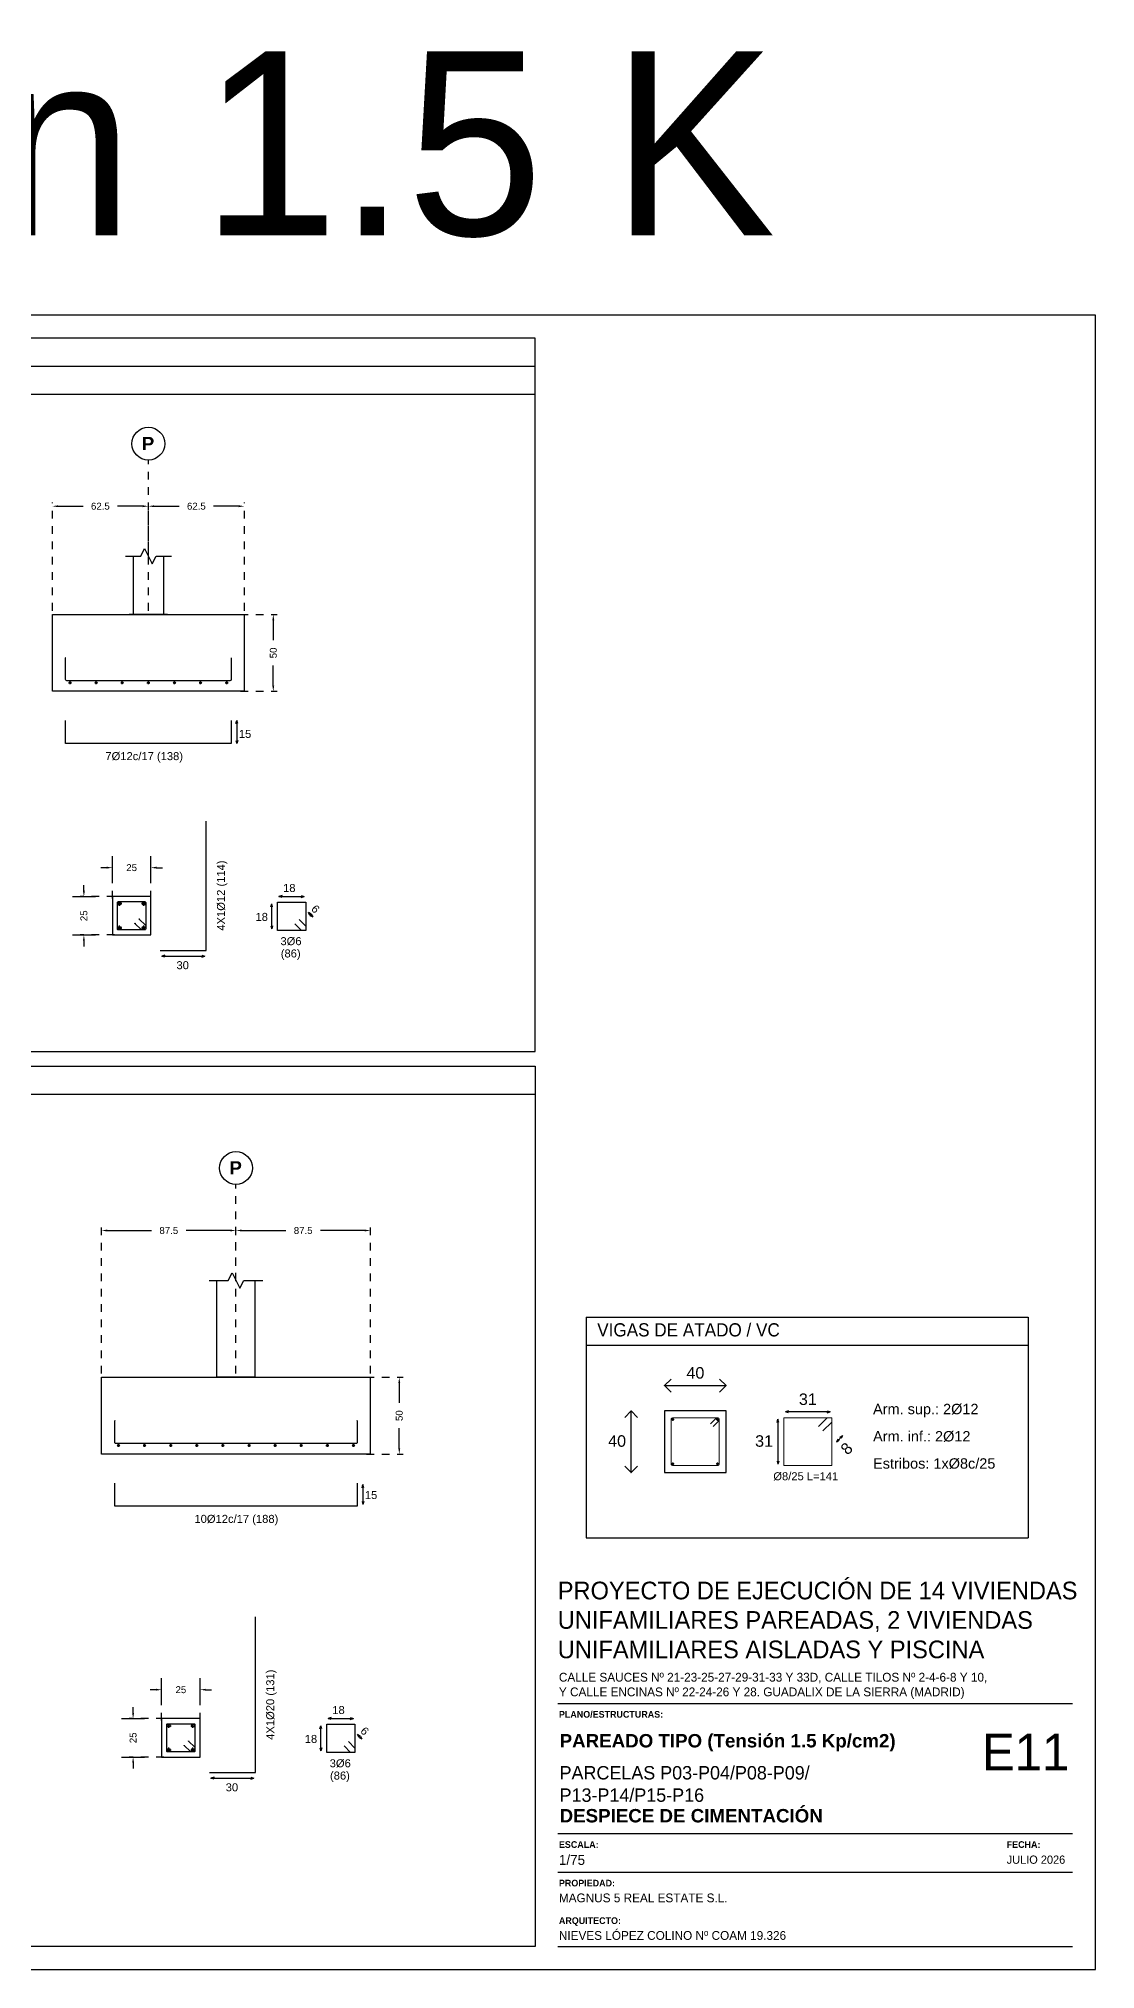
# Model space of a CAD drawing. Extents: x 2455 to 9764, y -806 to 181.
# Drawn here: x 4800.04 to 4813.81, y -409.26 to -384.13 of the extents above; entities that cross this region are included whole.
import ezdxf
from ezdxf.enums import TextEntityAlignment as Align

# ---------------------------------------------------------------- set-up
doc = ezdxf.new("R2010")
doc.units = 0
doc.header["$LTSCALE"] = 0.2
doc.header["$MEASUREMENT"] = 0
doc.linetypes.add('CYPE_PUNTO', pattern=[0.075, 0, -0.075])
doc.linetypes.add('PUNTOS2', pattern=[0.125, 0, -0.125])
for name, color, linetype in [('01_borde', 4, 'CONTINUOUS'), ('01_cajetín', 7, 'CONTINUOUS'), ('01_cotas', 4, 'CONTINUOUS'), ('01_MONO inst', 254, 'CONTINUOUS'), ('01_texto cartela', 4, 'CONTINUOUS'), ('CARTELA', 4, 'CONTINUOUS'), ('CIM_COTAS', 2, 'CONTINUOUS'), ('CIM_DIB_ARMADOS', 4, 'CONTINUOUS'), ('CIM_GEOMETRIA', 2, 'CONTINUOUS'), ('CIM_TXT_ARMADOS', 3, 'CONTINUOUS'), ('CONT_MURO', 3, 'CONTINUOUS'), ('CYPECABECERA', 2, 'CONTINUOUS'), ('VGC_COTAS', 4, 'CONTINUOUS'), ('WL', 7, 'CONTINUOUS')]:
    doc.layers.add(name, color=color, linetype=linetype)
doc.layers.add('01_cartela', color=6, linetype='CONTINUOUS', plot=False)
doc.layers.add('ARMADOS', color=9, linetype='CONTINUOUS', lineweight=15)
doc.styles.add('Century Gothic', font='', dxfattribs={"height": 2})
doc.styles.add('Century Gothic_3', font='', dxfattribs={"height": 4.5})
doc.styles.add('Century Gothic_5', font='', dxfattribs={"height": 2.5})
doc.styles.add('Century Gothic_6', font='', dxfattribs={"height": 11})
doc.styles.add('Estilo1', font='swissel.ttf')
doc.styles.add('NIEVES2', font='sanss___.ttf')
doc.styles.add('NIEVES3', font='swisseb.ttf')
doc.styles.add('ROMANS', font='romans')
doc.styles.get('Century Gothic').set_extended_font_data('Century Gothic')
doc.styles.get('Century Gothic_3').set_extended_font_data('Century Gothic')
doc.styles.get('Century Gothic_5').set_extended_font_data('Century Gothic')
doc.styles.get('Century Gothic_6').set_extended_font_data('Century Gothic')
doc.dimstyles.new('DECIMAL-50', dxfattribs={"dimtxt": 0.08, "dimasz": 0.15, "dimexe": 0.05, "dimexo": 0.05, "dimgap": 0.09, "dimtad": 0, "dimzin": 0, "dimdsep": 46, "dimtxsty": 'ROMANS', "dimblk": 'DOTSMALL', "dimcen": 0.09, "dimclrt": 7, "dimadec": 0, "dimazin": 0, "dimtfac": 1.38, "dimtix": 1, "dimtofl": 0, "dimtmove": 2, "dimatfit": 3, "dimldrblk": 'OBLIQUE', "dimfxl": 1, "dimtolj": 1, "dimtzin": 0, "dimarcsym": 0})

# ---------------------------------------------------------------- blocks, each defined once
blk = doc.blocks.new('*D304')
at = {"layer": '01_cotas', "color": 0, "lineweight": -2, "transparency": 16777216}
for p, q in [((4801.572, -405.623), (4801.497, -405.623)), ((4802.222, -405.623), (4802.297, -405.623))]:
    blk.add_line(p, q, dxfattribs=at)
at = {"layer": '01_cotas', "color": 0, "linetype": 'PUNTOS2', "lineweight": -2, "transparency": 16777216}
for p, q in [((4801.647, -406.023), (4801.647, -405.573)), ((4802.147, -406.023), (4802.147, -405.573))]:
    blk.add_line(p, q, dxfattribs=at)
at = {"layer": '01_cotas', "color": 0, "transparency": 16777216}
for points in [[(4801.572, -405.61), (4801.572, -405.635), (4801.647, -405.623)], [(4802.222, -405.61), (4802.222, -405.635), (4802.147, -405.623)]]:
    blk.add_solid(points, dxfattribs=at)
at = {"layer": '01_cotas', "color": 5, "transparency": 16777216, "insert": (4801.897, -405.623), "char_height": 0.09, "attachment_point": 5, "style": 'Estilo1'}
blk.add_mtext('\\A1;25', dxfattribs=at)
blk = doc.blocks.new('*D305')
at = {"layer": '01_cotas', "color": 0, "lineweight": -2, "transparency": 16777216}
for p, q in [((4801.275, -405.924), (4801.275, -405.849)), ((4801.275, -406.574), (4801.275, -406.649))]:
    blk.add_line(p, q, dxfattribs=at)
at = {"layer": '01_cotas', "color": 0, "linetype": 'PUNTOS2', "lineweight": -2, "transparency": 16777216}
for p, q in [((4801.675, -405.999), (4801.225, -405.999)), ((4801.675, -406.499), (4801.225, -406.499))]:
    blk.add_line(p, q, dxfattribs=at)
at = {"layer": '01_cotas', "color": 0, "transparency": 16777216}
for points in [[(4801.263, -405.924), (4801.288, -405.924), (4801.275, -405.999)], [(4801.263, -406.574), (4801.288, -406.574), (4801.275, -406.499)]]:
    blk.add_solid(points, dxfattribs=at)
at = {"layer": '01_cotas', "color": 5, "transparency": 16777216, "insert": (4801.275, -406.249), "char_height": 0.09, "attachment_point": 5, "rotation": 90, "style": 'Estilo1'}
blk.add_mtext('\\A1;25', dxfattribs=at)
blk = doc.blocks.new('*D307')
at = {"layer": '01_cotas', "color": 0, "linetype": 'PUNTOS2', "lineweight": -2, "transparency": 16777216}
for p, q in [((4804.315, -401.555), (4804.791, -401.555)), ((4804.315, -402.555), (4804.791, -402.555))]:
    blk.add_line(p, q, dxfattribs=at)
at = {"layer": '01_cotas', "color": 0, "lineweight": -2, "transparency": 16777216}
for p, q in [((4804.741, -401.63), (4804.741, -401.89)), ((4804.741, -402.48), (4804.741, -402.219))]:
    blk.add_line(p, q, dxfattribs=at)
at = {"layer": '01_cotas', "color": 0, "transparency": 16777216}
for points in [[(4804.729, -401.63), (4804.754, -401.63), (4804.741, -401.555)], [(4804.729, -402.48), (4804.754, -402.48), (4804.741, -402.555)]]:
    blk.add_solid(points, dxfattribs=at)
at = {"layer": '01_cotas', "color": 5, "transparency": 16777216, "insert": (4804.741, -402.055), "char_height": 0.09, "attachment_point": 5, "rotation": 90, "style": 'Estilo1'}
blk.add_mtext('\\A1;50', dxfattribs=at)
blk = doc.blocks.new('*D308')
at = {"layer": '01_cotas', "color": 0, "linetype": 'PUNTOS2', "lineweight": -2, "transparency": 16777216}
for p, q in [((4801.006, -395.321), (4801.006, -394.871)), ((4801.506, -395.321), (4801.506, -394.871))]:
    blk.add_line(p, q, dxfattribs=at)
at = {"layer": '01_cotas', "color": 0, "lineweight": -2, "transparency": 16777216}
for p, q in [((4800.931, -394.921), (4800.856, -394.921)), ((4801.581, -394.921), (4801.656, -394.921))]:
    blk.add_line(p, q, dxfattribs=at)
at = {"layer": '01_cotas', "color": 0, "transparency": 16777216}
for points in [[(4800.931, -394.908), (4800.931, -394.933), (4801.006, -394.921)], [(4801.581, -394.908), (4801.581, -394.933), (4801.506, -394.921)]]:
    blk.add_solid(points, dxfattribs=at)
at = {"layer": '01_cotas', "color": 5, "transparency": 16777216, "insert": (4801.256, -394.921), "char_height": 0.09, "attachment_point": 5, "style": 'Estilo1'}
blk.add_mtext('\\A1;25', dxfattribs=at)
blk = doc.blocks.new('*D309')
at = {"layer": '01_cotas', "color": 0, "lineweight": -2, "transparency": 16777216}
for p, q in [((4800.634, -395.222), (4800.634, -395.147)), ((4800.634, -395.872), (4800.634, -395.947))]:
    blk.add_line(p, q, dxfattribs=at)
at = {"layer": '01_cotas', "color": 0, "linetype": 'PUNTOS2', "lineweight": -2, "transparency": 16777216}
for p, q in [((4801.034, -395.297), (4800.584, -395.297)), ((4801.034, -395.797), (4800.584, -395.797))]:
    blk.add_line(p, q, dxfattribs=at)
at = {"layer": '01_cotas', "color": 0, "transparency": 16777216}
for points in [[(4800.622, -395.222), (4800.647, -395.222), (4800.634, -395.297)], [(4800.622, -395.872), (4800.647, -395.872), (4800.634, -395.797)]]:
    blk.add_solid(points, dxfattribs=at)
at = {"layer": '01_cotas', "color": 5, "transparency": 16777216, "insert": (4800.634, -395.547), "char_height": 0.09, "attachment_point": 5, "rotation": 90, "style": 'Estilo1'}
blk.add_mtext('\\A1;25', dxfattribs=at)
blk = doc.blocks.new('*D310')
at = {"layer": '01_cotas', "color": 0, "linetype": 'PUNTOS2', "lineweight": -2, "transparency": 16777216}
for p, q in [((4802.674, -391.625), (4803.151, -391.625)), ((4802.674, -392.625), (4803.151, -392.625))]:
    blk.add_line(p, q, dxfattribs=at)
at = {"layer": '01_cotas', "color": 0, "lineweight": -2, "transparency": 16777216}
for p, q in [((4803.101, -391.7), (4803.101, -391.96)), ((4803.101, -392.55), (4803.101, -392.289))]:
    blk.add_line(p, q, dxfattribs=at)
at = {"layer": '01_cotas', "color": 0, "transparency": 16777216}
for points in [[(4803.088, -391.7), (4803.113, -391.7), (4803.101, -391.625)], [(4803.088, -392.55), (4803.113, -392.55), (4803.101, -392.625)]]:
    blk.add_solid(points, dxfattribs=at)
at = {"layer": '01_cotas', "color": 5, "transparency": 16777216, "insert": (4803.101, -392.125), "char_height": 0.09, "attachment_point": 5, "rotation": 90, "style": 'Estilo1'}
blk.add_mtext('\\A1;50', dxfattribs=at)
blk = doc.blocks.new('*D315')
at = {"layer": '01_cotas', "color": 0, "linetype": 'PUNTOS2', "lineweight": -2, "transparency": 16777216}
for p, q in [((4800.865, -401.505), (4800.865, -399.595)), ((4802.615, -401.505), (4802.615, -399.595))]:
    blk.add_line(p, q, dxfattribs=at)
at = {"layer": '01_cotas', "color": 0, "lineweight": -2, "transparency": 16777216}
for p, q in [((4800.94, -399.645), (4801.515, -399.645)), ((4802.54, -399.645), (4801.965, -399.645))]:
    blk.add_line(p, q, dxfattribs=at)
at = {"layer": '01_cotas', "color": 0, "transparency": 16777216}
for points in [[(4800.94, -399.632), (4800.94, -399.657), (4800.865, -399.645)], [(4802.54, -399.632), (4802.54, -399.657), (4802.615, -399.645)]]:
    blk.add_solid(points, dxfattribs=at)
at = {"layer": '01_cotas', "color": 5, "transparency": 16777216, "insert": (4801.74, -399.645), "char_height": 0.09, "attachment_point": 5, "style": 'Estilo1'}
blk.add_mtext('\\A1;87.5', dxfattribs=at)
blk = doc.blocks.new('*D316')
at = {"layer": '01_cotas', "color": 0, "linetype": 'PUNTOS2', "lineweight": -2, "transparency": 16777216}
for p, q in [((4802.615, -401.505), (4802.615, -399.595)), ((4804.365, -401.505), (4804.365, -399.595))]:
    blk.add_line(p, q, dxfattribs=at)
at = {"layer": '01_cotas', "color": 0, "lineweight": -2, "transparency": 16777216}
for p, q in [((4802.69, -399.645), (4803.265, -399.645)), ((4804.29, -399.645), (4803.715, -399.645))]:
    blk.add_line(p, q, dxfattribs=at)
at = {"layer": '01_cotas', "color": 0, "transparency": 16777216}
for points in [[(4802.69, -399.632), (4802.69, -399.657), (4802.615, -399.645)], [(4804.29, -399.632), (4804.29, -399.657), (4804.365, -399.645)]]:
    blk.add_solid(points, dxfattribs=at)
at = {"layer": '01_cotas', "color": 5, "transparency": 16777216, "insert": (4803.49, -399.645), "char_height": 0.09, "attachment_point": 5, "style": 'Estilo1'}
blk.add_mtext('\\A1;87.5', dxfattribs=at)
blk = doc.blocks.new('*D318')
at = {"layer": '01_cotas', "color": 0, "linetype": 'PUNTOS2', "lineweight": -2, "transparency": 16777216}
for p, q in [((4800.224, -391.575), (4800.224, -390.165)), ((4801.474, -391.575), (4801.474, -390.165))]:
    blk.add_line(p, q, dxfattribs=at)
at = {"layer": '01_cotas', "color": 0, "lineweight": -2, "transparency": 16777216}
for p, q in [((4800.299, -390.215), (4800.624, -390.215)), ((4801.399, -390.215), (4801.074, -390.215))]:
    blk.add_line(p, q, dxfattribs=at)
at = {"layer": '01_cotas', "color": 0, "transparency": 16777216}
for points in [[(4800.299, -390.203), (4800.299, -390.228), (4800.224, -390.215)], [(4801.399, -390.203), (4801.399, -390.228), (4801.474, -390.215)]]:
    blk.add_solid(points, dxfattribs=at)
at = {"layer": '01_cotas', "color": 5, "transparency": 16777216, "insert": (4800.849, -390.215), "char_height": 0.09, "attachment_point": 5, "style": 'Estilo1'}
blk.add_mtext('\\A1;62.5', dxfattribs=at)
blk = doc.blocks.new('*D319')
at = {"layer": '01_cotas', "color": 0, "linetype": 'PUNTOS2', "lineweight": -2, "transparency": 16777216}
for p, q in [((4801.474, -391.575), (4801.474, -390.165)), ((4802.724, -391.575), (4802.724, -390.165))]:
    blk.add_line(p, q, dxfattribs=at)
at = {"layer": '01_cotas', "color": 0, "lineweight": -2, "transparency": 16777216}
for p, q in [((4801.549, -390.215), (4801.874, -390.215)), ((4802.649, -390.215), (4802.324, -390.215))]:
    blk.add_line(p, q, dxfattribs=at)
at = {"layer": '01_cotas', "color": 0, "transparency": 16777216}
for points in [[(4801.549, -390.203), (4801.549, -390.228), (4801.474, -390.215)], [(4802.649, -390.203), (4802.649, -390.228), (4802.724, -390.215)]]:
    blk.add_solid(points, dxfattribs=at)
at = {"layer": '01_cotas', "color": 5, "transparency": 16777216, "insert": (4802.099, -390.215), "char_height": 0.09, "attachment_point": 5, "style": 'Estilo1'}
blk.add_mtext('\\A1;62.5', dxfattribs=at)

msp = doc.modelspace()

# ---------------------------------------------------------------- hatches: boundary and pattern name
at = {"layer": 'ARMADOS', "linetype": 'Continuous'}
h = msp.add_hatch(color=5, dxfattribs=at)
edge = h.paths.add_edge_path()
edge.add_arc((4808.304, -402.106), 0.012, 0, 360)
h = msp.add_hatch(color=5, dxfattribs=at)
edge = h.paths.add_edge_path()
edge.add_arc((4808.884, -402.106), 0.012, 0, 360)
h = msp.add_hatch(color=5, dxfattribs=at)
edge = h.paths.add_edge_path()
edge.add_arc((4808.304, -402.682), 0.012, 0, 360)
h = msp.add_hatch(color=5, dxfattribs=at)
edge = h.paths.add_edge_path()
edge.add_arc((4808.884, -402.682), 0.012, 0, 360)
at = {"layer": 'CIM_DIB_ARMADOS'}
h = msp.add_hatch(color=256, dxfattribs=at)
edge = h.paths.add_edge_path()
edge.add_arc((4800.396, -392.189), 0.0016, 0, 360)
h = msp.add_hatch(color=256, dxfattribs=at)
edge = h.paths.add_edge_path()
edge.add_arc((4802.552, -392.189), 0.0016, 0, 360)
h = msp.add_hatch(color=256, dxfattribs=at)
edge = h.paths.add_edge_path()
edge.add_arc((4801.299, -395.646), 0.0016, 0, 360)
h = msp.add_hatch(color=256, dxfattribs=at)
edge = h.paths.add_edge_path()
edge.add_arc((4801.355, -395.59), 0.0016, 0, 360)
h = msp.add_hatch(color=256, dxfattribs=at)
edge = h.paths.add_edge_path()
edge.add_arc((4801.037, -402.119), 0.0016, 0, 360)
h = msp.add_hatch(color=256, dxfattribs=at)
edge = h.paths.add_edge_path()
edge.add_arc((4804.193, -402.119), 0.0016, 0, 360)
h = msp.add_hatch(color=256, dxfattribs=at)
edge = h.paths.add_edge_path()
edge.add_arc((4801.94, -406.348), 0.0016, 0, 360)
h = msp.add_hatch(color=256, dxfattribs=at)
edge = h.paths.add_edge_path()
edge.add_arc((4801.996, -406.292), 0.0016, 0, 360)

# ---------------------------------------------------------------- linework, layer by layer
at = {"layer": '01_cartela', "color": 3}
msp.add_lwpolyline([(4783.168, -387.729), (4783.168, -409.264), (4813.806, -409.264), (4813.806, -387.729)], close=True, dxfattribs=at)
at = {"layer": '01_cotas', "color": 4}
for p, q in [((4801.006, -395.071), (4801.006, -394.771)), ((4800.484, -395.797), (4800.784, -395.797)), ((4801.647, -405.773), (4801.647, -405.473)), ((4801.125, -406.499), (4801.425, -406.499))]:
    msp.add_line(p, q, dxfattribs=at)
at = {"layer": '01_cotas'}
for p, q in [((4801.506, -395.071), (4801.506, -394.771)), ((4800.484, -395.297), (4800.784, -395.297)), ((4802.147, -405.773), (4802.147, -405.473)), ((4801.125, -405.999), (4801.425, -405.999))]:
    msp.add_line(p, q, dxfattribs=at)
at = {"layer": '01_MONO inst', "color": 5}
for p, q in [((4783.468, -388.393), (4806.511, -388.393)), ((4783.468, -388.757), (4806.511, -388.757)), ((4783.468, -397.869), (4806.511, -397.869))]:
    msp.add_line(p, q, dxfattribs=at)
at = {"layer": '01_texto cartela', "color": 5}
for p, q in [((4806.805, -405.803), (4813.506, -405.803)), ((4806.805, -407.497), (4813.506, -407.497)), ((4806.805, -408), (4813.506, -408)), ((4806.805, -408.964), (4813.506, -408.964))]:
    msp.add_line(p, q, dxfattribs=at)
at = {"layer": 'ARMADOS', "color": 5, "linetype": 'Continuous'}
for p, q in [((4808.284, -402.098), (4808.284, -402.69)), ((4808.286, -402.106), (4808.322, -402.106)), ((4808.892, -402.082), (4808.3, -402.082)), ((4808.304, -402.124), (4808.304, -402.088)), ((4808.873, -402.082), (4808.794, -402.161)), ((4808.908, -402.117), (4808.829, -402.196)), ((4808.866, -402.106), (4808.902, -402.106)), ((4808.884, -402.124), (4808.884, -402.088)), ((4808.908, -402.69), (4808.908, -402.098)), ((4808.286, -402.682), (4808.322, -402.682)), ((4808.304, -402.664), (4808.304, -402.7)), ((4808.866, -402.682), (4808.902, -402.682)), ((4808.884, -402.664), (4808.884, -402.7)), ((4808.3, -402.706), (4808.892, -402.706))]:
    msp.add_line(p, q, dxfattribs=at)
msp.add_lwpolyline([(4810.259, -402.253), (4810.372, -402.14), (4810.372, -402.082), (4809.748, -402.082), (4809.748, -402.706), (4810.372, -402.706), (4810.372, -402.082), (4810.314, -402.082), (4810.201, -402.195)], dxfattribs=at)
for centre in [(4808.304, -402.106), (4808.304, -402.106), (4808.884, -402.106), (4808.884, -402.106), (4808.304, -402.682), (4808.304, -402.682), (4808.884, -402.682), (4808.884, -402.682)]:
    msp.add_circle(centre, 0.012, dxfattribs=at)
for centre, start, end in [((4808.3, -402.098), 90, 180), ((4808.892, -402.098), 0, 90), ((4808.3, -402.69), 180, 270), ((4808.892, -402.69), 270, 0)]:
    msp.add_arc(centre, 0.016, start, end, dxfattribs=at)
at = {"layer": 'CIM_COTAS', "linetype": 'CYPE_PUNTO'}
for p, q in [((4801.474, -390.866), (4801.474, -389.615)), ((4802.615, -400.296), (4802.615, -399.045))]:
    msp.add_line(p, q, dxfattribs=at)
at = {"layer": 'CIM_COTAS'}
for p, q in [((4802.615, -393.043), (4802.627, -393.003)), ((4802.64, -393.043), (4802.627, -393.003)), ((4802.627, -393.003), (4802.627, -393.303)), ((4802.615, -393.263), (4802.627, -393.303)), ((4802.64, -393.263), (4802.627, -393.303)), ((4803.067, -395.43), (4803.08, -395.39)), ((4803.092, -395.43), (4803.08, -395.39)), ((4803.08, -395.717), (4803.08, -395.39)), ((4803.215, -395.282), (4803.175, -395.295)), ((4803.215, -395.307), (4803.175, -395.295)), ((4803.175, -395.295), (4803.503, -395.295)), ((4803.463, -395.282), (4803.503, -395.295)), ((4803.463, -395.307), (4803.503, -395.295)), ((4803.578, -395.542), (4803.558, -395.505)), ((4803.595, -395.524), (4803.558, -395.505)), ((4803.558, -395.505), (4803.614, -395.561)), ((4803.577, -395.542), (4803.614, -395.561)), ((4803.595, -395.524), (4803.614, -395.561)), ((4803.067, -395.677), (4803.08, -395.717)), ((4803.092, -395.677), (4803.08, -395.717)), ((4801.688, -396.059), (4801.648, -396.072)), ((4801.688, -396.084), (4801.648, -396.072)), ((4801.648, -396.072), (4802.208, -396.072)), ((4802.168, -396.059), (4802.208, -396.072)), ((4802.168, -396.084), (4802.208, -396.072)), ((4804.256, -402.993), (4804.268, -402.953)), ((4804.256, -403.172), (4804.268, -403.212)), ((4804.281, -402.993), (4804.268, -402.953)), ((4804.268, -402.953), (4804.268, -403.212)), ((4804.281, -403.172), (4804.268, -403.212)), ((4803.708, -406.132), (4803.721, -406.092)), ((4803.733, -406.132), (4803.721, -406.092)), ((4803.721, -406.42), (4803.721, -406.092)), ((4803.856, -405.984), (4803.816, -405.997)), ((4803.856, -406.009), (4803.816, -405.997)), ((4803.816, -405.997), (4804.143, -405.997)), ((4804.103, -405.984), (4804.143, -405.997)), ((4804.103, -406.009), (4804.143, -405.997)), ((4804.219, -406.244), (4804.199, -406.207)), ((4804.236, -406.227), (4804.199, -406.207)), ((4804.199, -406.207), (4804.255, -406.264)), ((4803.708, -406.38), (4803.721, -406.42)), ((4803.733, -406.38), (4803.721, -406.42)), ((4804.218, -406.244), (4804.255, -406.264)), ((4804.236, -406.226), (4804.255, -406.264)), ((4802.329, -406.761), (4802.289, -406.774)), ((4802.329, -406.786), (4802.289, -406.774)), ((4802.289, -406.774), (4802.848, -406.774)), ((4802.808, -406.761), (4802.848, -406.774)), ((4802.808, -406.786), (4802.848, -406.774))]:
    msp.add_line(p, q, dxfattribs=at)
at = {"layer": 'CIM_DIB_ARMADOS'}
for p, q in [((4800.436, -392.513), (4800.472, -392.513)), ((4800.454, -392.531), (4800.454, -392.495)), ((4800.776, -392.513), (4800.812, -392.513)), ((4800.794, -392.531), (4800.794, -392.495)), ((4801.116, -392.513), (4801.152, -392.513)), ((4801.134, -392.531), (4801.134, -392.495)), ((4801.456, -392.513), (4801.492, -392.513)), ((4801.474, -392.531), (4801.474, -392.495)), ((4801.796, -392.513), (4801.832, -392.513)), ((4801.814, -392.531), (4801.814, -392.495)), ((4802.136, -392.513), (4802.172, -392.513)), ((4802.154, -392.531), (4802.154, -392.495)), ((4802.476, -392.513), (4802.512, -392.513)), ((4802.494, -392.531), (4802.494, -392.495)), ((4801.068, -395.389), (4801.128, -395.389)), ((4801.068, -395.389), (4801.128, -395.389)), ((4801.098, -395.419), (4801.098, -395.359)), ((4801.098, -395.419), (4801.098, -395.359)), ((4801.384, -395.389), (4801.444, -395.389)), ((4801.384, -395.389), (4801.444, -395.389)), ((4801.414, -395.419), (4801.414, -395.359)), ((4801.414, -395.419), (4801.414, -395.359)), ((4801.068, -395.705), (4801.128, -395.705)), ((4801.068, -395.705), (4801.128, -395.705)), ((4801.098, -395.735), (4801.098, -395.675)), ((4801.098, -395.735), (4801.098, -395.675)), ((4801.384, -395.705), (4801.444, -395.705)), ((4801.384, -395.705), (4801.444, -395.705)), ((4801.414, -395.735), (4801.414, -395.675)), ((4801.414, -395.735), (4801.414, -395.675)), ((4801.085, -402.461), (4801.085, -402.425)), ((4801.425, -402.461), (4801.425, -402.425)), ((4801.765, -402.461), (4801.765, -402.425)), ((4802.105, -402.461), (4802.105, -402.425)), ((4802.445, -402.461), (4802.445, -402.425)), ((4802.785, -402.461), (4802.785, -402.425)), ((4803.125, -402.461), (4803.125, -402.425)), ((4803.465, -402.461), (4803.465, -402.425)), ((4803.805, -402.461), (4803.805, -402.425)), ((4804.145, -402.461), (4804.145, -402.425)), ((4801.067, -402.443), (4801.103, -402.443)), ((4801.407, -402.443), (4801.443, -402.443)), ((4801.747, -402.443), (4801.783, -402.443)), ((4802.087, -402.443), (4802.123, -402.443)), ((4802.427, -402.443), (4802.463, -402.443)), ((4802.767, -402.443), (4802.803, -402.443)), ((4803.107, -402.443), (4803.143, -402.443)), ((4803.447, -402.443), (4803.483, -402.443)), ((4803.787, -402.443), (4803.823, -402.443)), ((4804.127, -402.443), (4804.163, -402.443)), ((4801.709, -406.091), (4801.769, -406.091)), ((4801.709, -406.091), (4801.769, -406.091)), ((4801.739, -406.121), (4801.739, -406.061)), ((4801.739, -406.121), (4801.739, -406.061)), ((4802.025, -406.091), (4802.085, -406.091)), ((4802.025, -406.091), (4802.085, -406.091)), ((4802.055, -406.121), (4802.055, -406.061)), ((4802.055, -406.121), (4802.055, -406.061)), ((4801.709, -406.407), (4801.769, -406.407)), ((4801.709, -406.407), (4801.769, -406.407)), ((4801.739, -406.437), (4801.739, -406.377)), ((4801.739, -406.437), (4801.739, -406.377)), ((4802.025, -406.407), (4802.085, -406.407)), ((4802.025, -406.407), (4802.085, -406.407)), ((4802.055, -406.437), (4802.055, -406.377)), ((4802.055, -406.437), (4802.055, -406.377))]:
    msp.add_line(p, q, dxfattribs=at)
for points in [[(4802.552, -392.189), (4802.552, -392.471), (4802.55, -392.48), (4802.543, -392.486), (4802.534, -392.489), (4800.414, -392.489), (4800.405, -392.486), (4800.399, -392.48), (4800.396, -392.471), (4800.396, -392.189)], [(4802.552, -393.003), (4802.552, -393.303), (4800.396, -393.303), (4800.396, -393.003)], [(4801.628, -395.997), (4802.228, -395.997), (4802.228, -394.317)], [(4801.355, -395.59), (4801.436, -395.671), (4801.439, -395.675), (4801.44, -395.68), (4801.44, -395.719), (4801.438, -395.725), (4801.434, -395.729), (4801.428, -395.731), (4801.084, -395.731), (4801.078, -395.729), (4801.073, -395.725), (4801.072, -395.719), (4801.072, -395.375), (4801.073, -395.369), (4801.078, -395.364), (4801.084, -395.363), (4801.428, -395.363), (4801.434, -395.364), (4801.438, -395.369), (4801.44, -395.375), (4801.44, -395.719), (4801.438, -395.725), (4801.434, -395.729), (4801.428, -395.731), (4801.389, -395.731), (4801.384, -395.73), (4801.38, -395.727), (4801.299, -395.646)], [(4803.438, -395.597), (4803.523, -395.682), (4803.523, -395.738), (4803.155, -395.738), (4803.155, -395.37), (4803.523, -395.37), (4803.523, -395.738), (4803.467, -395.738), (4803.382, -395.653)], [(4804.193, -402.119), (4804.193, -402.401), (4804.191, -402.41), (4804.184, -402.416), (4804.175, -402.419), (4801.055, -402.419), (4801.046, -402.416), (4801.039, -402.41), (4801.037, -402.401), (4801.037, -402.119)], [(4804.193, -402.933), (4804.193, -403.233), (4801.037, -403.233), (4801.037, -402.933)], [(4802.269, -406.699), (4802.869, -406.699), (4802.869, -404.675)], [(4801.996, -406.292), (4802.077, -406.373), (4802.08, -406.377), (4802.081, -406.382), (4802.081, -406.421), (4802.079, -406.427), (4802.075, -406.431), (4802.069, -406.433), (4801.725, -406.433), (4801.719, -406.431), (4801.714, -406.427), (4801.713, -406.421), (4801.713, -406.077), (4801.714, -406.071), (4801.719, -406.067), (4801.725, -406.065), (4802.069, -406.065), (4802.075, -406.067), (4802.079, -406.071), (4802.081, -406.077), (4802.081, -406.421), (4802.079, -406.427), (4802.075, -406.431), (4802.069, -406.433), (4802.03, -406.433), (4802.025, -406.432), (4802.021, -406.429), (4801.94, -406.348)], [(4804.079, -406.299), (4804.164, -406.384), (4804.164, -406.44), (4803.796, -406.44), (4803.796, -406.072), (4804.164, -406.072), (4804.164, -406.44), (4804.108, -406.44), (4804.023, -406.355)]]:
    msp.add_lwpolyline(points, dxfattribs=at)
for centre, radius in [((4800.396, -392.189), 0.0016), ((4802.552, -392.189), 0.0016), ((4800.454, -392.513), 0.012), ((4800.794, -392.513), 0.012), ((4801.134, -392.513), 0.012), ((4801.474, -392.513), 0.012), ((4801.814, -392.513), 0.012), ((4802.154, -392.513), 0.012), ((4802.494, -392.513), 0.012), ((4801.098, -395.389), 0.02), ((4801.098, -395.389), 0.02), ((4801.414, -395.389), 0.02), ((4801.414, -395.389), 0.02), ((4801.299, -395.646), 0.0016), ((4801.355, -395.59), 0.0016), ((4801.098, -395.705), 0.02), ((4801.098, -395.705), 0.02), ((4801.414, -395.705), 0.02), ((4801.414, -395.705), 0.02), ((4801.037, -402.119), 0.0016), ((4804.193, -402.119), 0.0016), ((4801.085, -402.443), 0.012), ((4801.425, -402.443), 0.012), ((4801.765, -402.443), 0.012), ((4802.105, -402.443), 0.012), ((4802.445, -402.443), 0.012), ((4802.785, -402.443), 0.012), ((4803.125, -402.443), 0.012), ((4803.465, -402.443), 0.012), ((4803.805, -402.443), 0.012), ((4804.145, -402.443), 0.012), ((4801.739, -406.091), 0.02), ((4801.739, -406.091), 0.02), ((4802.055, -406.091), 0.02), ((4802.055, -406.091), 0.02), ((4801.739, -406.407), 0.02), ((4801.739, -406.407), 0.02), ((4801.94, -406.348), 0.0016), ((4801.996, -406.292), 0.0016), ((4802.055, -406.407), 0.02), ((4802.055, -406.407), 0.02)]:
    msp.add_circle(centre, radius, dxfattribs=at)
at = {"layer": 'CIM_GEOMETRIA'}
for p, q in [((4801.274, -390.866), (4801.274, -391.625)), ((4801.674, -391.625), (4801.674, -390.866)), ((4800.224, -391.625), (4802.724, -391.625)), ((4800.224, -392.625), (4800.224, -391.625)), ((4801.724, -391.625), (4801.224, -391.625)), ((4802.724, -392.625), (4802.724, -391.625)), ((4802.724, -392.625), (4800.224, -392.625)), ((4802.365, -401.555), (4802.365, -400.296)), ((4802.865, -401.555), (4802.865, -400.296)), ((4800.865, -401.555), (4804.365, -401.555)), ((4800.865, -402.555), (4800.865, -401.555)), ((4802.865, -401.555), (4802.365, -401.555)), ((4804.365, -402.555), (4804.365, -401.555)), ((4804.365, -402.555), (4800.865, -402.555))]:
    msp.add_line(p, q, dxfattribs=at)
for points in [[(4801.174, -390.866), (4801.374, -390.866), (4801.424, -390.766), (4801.524, -390.966), (4801.574, -390.866), (4801.774, -390.866)], [(4802.265, -400.296), (4802.515, -400.296), (4802.565, -400.196), (4802.665, -400.396), (4802.715, -400.296), (4802.965, -400.296)]]:
    msp.add_lwpolyline(points, dxfattribs=at)
for points in [[(4801.006, -395.797), (4801.506, -395.797), (4801.506, -395.297), (4801.006, -395.297), (4801.006, -395.797)], [(4801.647, -406.499), (4802.147, -406.499), (4802.147, -405.999), (4801.647, -405.999), (4801.647, -406.499)]]:
    msp.add_lwpolyline(points, close=True, dxfattribs=at)
at = {"layer": 'CONT_MURO', "color": 4, "linetype": 'Continuous'}
msp.add_lwpolyline([(4808.196, -402.794), (4808.996, -402.794), (4808.996, -401.994), (4808.196, -401.994), (4808.196, -402.794)], close=True, dxfattribs=at)
at = {"layer": 'CYPECABECERA', "color": 7, "linetype": 'Continuous'}
for p, q in [((4806.511, -388.029), (4783.468, -388.029)), ((4806.511, -397.315), (4806.511, -388.029)), ((4783.468, -397.505), (4806.511, -397.505)), ((4806.511, -397.505), (4806.511, -408.964)), ((4807.177, -400.774), (4812.932, -400.774)), ((4807.177, -400.774), (4807.177, -403.647)), ((4812.932, -400.774), (4812.932, -403.647)), ((4807.177, -401.138), (4812.932, -401.138)), ((4807.177, -403.647), (4812.932, -403.647)), ((4806.511, -408.964), (4783.468, -408.964))]:
    msp.add_line(p, q, dxfattribs=at)
msp.add_lwpolyline([(4783.468, -388.029), (4783.468, -397.315), (4806.511, -397.315)], dxfattribs=at)
at = {"layer": 'VGC_COTAS'}
for p, q in [((4808.196, -401.662), (4808.28, -401.579)), ((4808.196, -401.665), (4808.196, -401.662)), ((4808.196, -401.664), (4808.28, -401.747)), ((4808.196, -401.664), (4808.996, -401.664)), ((4808.996, -401.664), (4808.913, -401.58)), ((4808.996, -401.664), (4808.913, -401.747)), ((4808.996, -401.665), (4808.996, -401.662)), ((4807.76, -401.994), (4807.677, -402.077)), ((4807.758, -401.994), (4807.762, -401.994)), ((4807.76, -401.994), (4807.843, -402.077)), ((4807.76, -402.794), (4807.76, -401.994)), ((4809.661, -402.142), (4809.673, -402.102)), ((4809.686, -402.142), (4809.673, -402.102)), ((4809.673, -402.102), (4809.673, -402.686)), ((4809.809, -401.994), (4809.769, -402.007)), ((4809.809, -402.019), (4809.769, -402.007)), ((4810.352, -402.007), (4809.769, -402.007)), ((4810.312, -401.994), (4810.352, -402.007)), ((4810.312, -402.019), (4810.352, -402.007)), ((4810.433, -402.398), (4810.517, -402.313)), ((4810.452, -402.361), (4810.433, -402.398)), ((4810.47, -402.378), (4810.433, -402.398)), ((4810.48, -402.333), (4810.517, -402.313)), ((4810.498, -402.35), (4810.517, -402.313)), ((4809.661, -402.646), (4809.673, -402.686)), ((4809.686, -402.646), (4809.673, -402.686)), ((4807.76, -402.794), (4807.677, -402.711)), ((4807.758, -402.794), (4807.762, -402.794)), ((4807.76, -402.794), (4807.843, -402.711))]:
    msp.add_line(p, q, dxfattribs=at)
at = {"layer": 'WL', "color": 5, "linetype": 'Continuous'}
for centre in [(4801.474, -389.401), (4802.615, -398.831)]:
    msp.add_circle(centre, 0.214, dxfattribs=at)

# ---------------------------------------------------------------- texts
at = {"layer": '01_borde', "color": 1, "ltscale": 0.01, "style": 'NIEVES3'}
for p in [(4801.39, -389.485), (4802.531, -398.914)]:
    msp.add_text('P', height=0.172, dxfattribs=at).set_placement(p)
at = {"layer": '01_borde', "color": 1, "ltscale": 0.01, "style": 'NIEVES2', "width": 0.926386}
msp.add_text('VIGAS DE ATADO / VC ', height=0.17222, dxfattribs=at).set_placement((4807.319, -401.024))
at = {"layer": '01_cajetín', "color": 5, "style": 'Estilo1'}
for s, height, p in [('15', 0.1042, (4802.652, -393.263)), ('7%%C12c/17 (138)', 0.10417, (4800.914, -393.552)), ('18', 0.1042, (4803.228, -395.268)), ('18', 0.1042, (4802.869, -395.645)), ('3%%c6', 0.1042, (4803.194, -395.961)), ('30', 0.1042, (4801.84, -396.274)), ('(86)', 0.1042, (4803.198, -396.121)), ('15', 0.1042, (4804.293, -403.172)), ('10%%C12c/17 (188)', 0.10417, (4802.074, -403.482)), ('18', 0.1042, (4803.869, -405.971)), ('18', 0.1042, (4803.51, -406.347)), ('3%%c6', 0.1042, (4803.835, -406.664)), ('(86)', 0.1042, (4803.839, -406.824)), ('30', 0.1042, (4802.481, -406.977))]:
    msp.add_text(s, height=height, dxfattribs=at).set_placement(p, align=Align.BOTTOM_LEFT)
for s, height, rotation, p in [('4X1%%C12 (114)', 0.10417, 90, (4802.503, -395.741)), ('6', 0.104, 315, (4803.563, -395.489)), ('4X1%%C20 (131)', 0.10417, 90, (4803.144, -406.275)), ('6', 0.104, 315, (4804.204, -406.191))]:
    msp.add_text(s, height=height, rotation=rotation, dxfattribs=at).set_placement(p, align=Align.BOTTOM_LEFT)
for s, height, p in [('Arm. sup.: 2%%C12', 0.135, (4810.911, -402.036)), ('Arm. inf.: 2%%C12', 0.135, (4810.911, -402.391)), ('Estribos: 1x%%C8c/25', 0.135, (4810.911, -402.745)), ('%%C8/25 L=141', 0.10417, (4809.612, -402.896))]:
    msp.add_text(s, height=height, dxfattribs=at).set_placement(p)
at = {"layer": '01_texto cartela', "color": 7, "insert": (4784.205, -384.295), "char_height": 2.39287, "width": 37.43163, "attachment_point": 1, "style": 'Century Gothic_6'}
msp.add_mtext('cimentación 1.5 K', dxfattribs=at)
at = {"layer": '01_texto cartela', "color": 5}
for s, insert, char_height, width, attachment_point, style in [('\\PPROYECTO DE EJECUCIÓN DE 14 VIVIENDAS UNIFAMILIARES PAREADAS, 2 VIVIENDAS UNIFAMILIARES AISLADAS Y PISCINA', (4806.805, -403.833), 0.23, 6.82217, 1, 'Century Gothic_3'), ('CALLE SAUCES Nº 21-23-25-27-29-31-33 Y 33D, CALLE TILOS Nº 2-4-6-8 Y 10, \\PY CALLE ENCINAS Nº 22-24-26 Y 28. GUADALIX DE LA SIERRA (MADRID)', (4806.82, -405.403), 0.11455, 9.24681, 1, 'Century Gothic'), ('{\\fCentury Gothic|b1|i0|c0|p34;PLANO/ESTRUCTURAS: }', (4806.82, -405.9), 0.08701, 2.11715, 1, 'Century Gothic'), ('\\pt2.3273;\\PPARCELAS P03-P04/P08-P09/\\PP13-P14/P15-P16 ', (4806.829, -407.085), 0.17455, 7.00908, 7, 'Century Gothic_5'), ('\\pt2.3273;DESPIECE DE CIMENTACIÓN', (4806.829, -407.353), 0.17455, 7.00908, 7, 'NIEVES3'), ('{\\fCentury Gothic|b1|i0|c0|p34;ESCALA: }', (4806.82, -407.595), 0.08701, 2.11715, 1, 'Century Gothic'), ('{\\fCentury Gothic|b1|i0|c0|p34;FECHA: }', (4812.651, -407.595), 0.08701, 2.11715, 1, 'Century Gothic'), ('1/75', (4806.82, -407.773), 0.1309, 2.11715, 1, 'Century Gothic'), ('JULIO 2026', (4812.651, -407.782), 0.1069, 3.50438, 1, 'Century Gothic'), ('{\\fCentury Gothic|b1|i0|c0|p34;PROPIEDAD:}', (4806.82, -408.097), 0.08701, 0.83709, 1, 'Century Gothic'), ('MAGNUS 5 REAL ESTATE S.L.', (4806.82, -408.276), 0.11455, 4.88231, 1, 'Century Gothic'), ('{\\fCentury Gothic|b1|i0|c0|p34;ARQUITECTO:}', (4806.82, -408.586), 0.08701, 0.83709, 1, 'Century Gothic'), ('NIEVES LÓPEZ COLINO Nº COAM 19.326', (4806.82, -408.765), 0.11455, 3.65153, 1, 'Century Gothic')]:
    msp.add_mtext(s, dxfattribs=dict(at, insert=insert, char_height=char_height, width=width, attachment_point=attachment_point, style=style))
at = {"layer": '01_texto cartela', "color": 1}
for s, insert, char_height, width, attachment_point, style in [('\\pt2.3273;PAREADO TIPO (Tensión 1.5 Kp/cm2) ', (4806.829, -406.427), 0.17455, 7.00908, 7, 'NIEVES3'), ('E11', (4813.467, -406.195), 0.4786, 1.04985, 3, 'Century Gothic_6')]:
    msp.add_mtext(s, dxfattribs=dict(at, insert=insert, char_height=char_height, width=width, attachment_point=attachment_point, style=style))
at = {"layer": 'CARTELA', "color": 5, "style": 'NIEVES2'}
for s, p in [('40', (4808.481, -401.573)), ('31', (4809.945, -401.916)), ('40', (4807.461, -402.46)), ('31', (4809.375, -402.46))]:
    msp.add_text(s, height=0.15, dxfattribs=at).set_placement(p)
at = {"layer": 'CIM_TXT_ARMADOS', "color": 5, "style": 'NIEVES2'}
msp.add_text('8', height=0.15, rotation=45, dxfattribs=at).set_placement((4810.61, -402.609), align=Align.BOTTOM_LEFT)

# ---------------------------------------------------------------- dimensions: what is measured, and where the dimension line sits
at = {"layer": '01_cotas', "color": 4}
for base, p1, p2, text, picture, middle in [((4801.474, -390.215), (4800.224, -391.625), (4801.474, -391.625), '62.5', '*D318', (4800.849, -390.215)), ((4802.724, -390.215), (4801.474, -391.625), (4802.724, -391.625), '62.5', '*D319', (4802.099, -390.215)), ((4802.615, -399.645), (4800.865, -401.555), (4802.615, -401.555), '87.5', '*D315', (4801.74, -399.645)), ((4804.365, -399.645), (4802.615, -401.555), (4804.365, -401.555), '87.5', '*D316', (4803.49, -399.645))]:
    dim = msp.add_linear_dim(base=base, p1=p1, p2=p2, text=text, dimstyle='DECIMAL-50', override={"dimtxt": 0.09, "dimasz": 0.075, "dimtxsty": 'Estilo1', "dimsah": 1, "dimclrt": 5, "dimfxl": 0.09, "dimarcsym": 2}, dxfattribs=at)
    dim.commit()
    dim.dimension.update_dxf_attribs({"geometry": picture, "text_midpoint": middle})
for base, p1, p2, picture, middle in [((4803.101, -392.625), (4802.624, -391.625), (4802.624, -392.625), '*D310', (4803.101, -392.125)), ((4804.741, -402.555), (4804.265, -401.555), (4804.265, -402.555), '*D307', (4804.741, -402.055))]:
    dim = msp.add_linear_dim(base=base, p1=p1, p2=p2, angle=90, text='50', dimstyle='DECIMAL-50', override={"dimtxt": 0.09, "dimasz": 0.075, "dimtxsty": 'Estilo1', "dimsah": 1, "dimclrt": 5, "dimfxl": 0.09, "dimarcsym": 2}, dxfattribs=at)
    dim.commit()
    dim.dimension.update_dxf_attribs({"geometry": picture, "text_midpoint": middle})
for p1, p2, picture, middle in [((4801.006, -395.371), (4801.506, -395.371), '*D308', (4801.256, -394.921)), ((4801.084, -395.797), (4801.084, -395.297), '*D309', (4800.634, -395.547)), ((4801.647, -406.073), (4802.147, -406.073), '*D304', (4801.897, -405.623)), ((4801.725, -406.499), (4801.725, -405.999), '*D305', (4801.275, -406.249))]:
    dim = msp.add_aligned_dim(p1=p1, p2=p2, distance=0.45, text='25', dimstyle='DECIMAL-50', override={"dimtxt": 0.09, "dimasz": 0.075, "dimtxsty": 'Estilo1', "dimsah": 1, "dimclrt": 5, "dimfxl": 0.09, "dimarcsym": 2}, dxfattribs=at)
    dim.commit()
    dim.dimension.update_dxf_attribs({"geometry": picture, "text_midpoint": middle})

doc.saveas('drawing.dxf')
